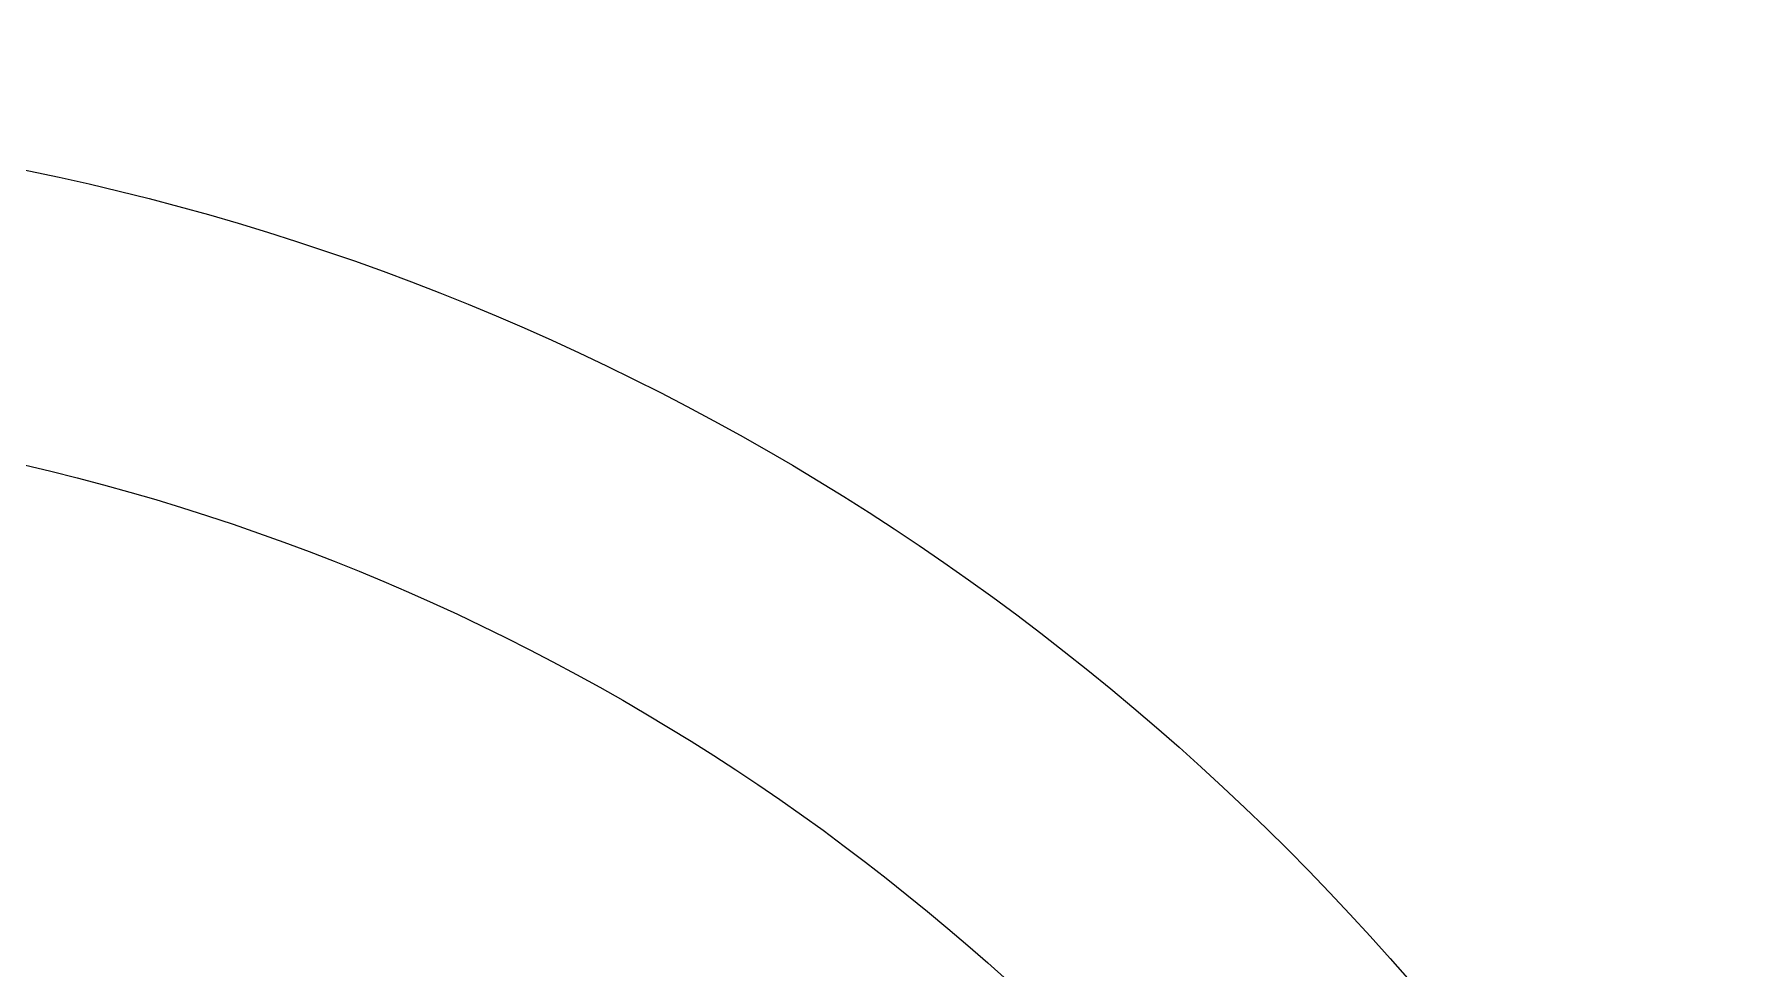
# Model space of a CAD drawing. Header units: metres. Extents: x -325 to 301, y -147 to 149.
# Drawn here: x 15.489 to 17.287, y 78.168 to 79.145 of the extents above; entities that cross this region are included whole.
import ezdxf

# ---------------------------------------------------------------- set-up
doc = ezdxf.new("R2010")
doc.units = ezdxf.units.M
doc.layers.add('-AUX-QAD', color=5, linetype='Continuous', plot=False)
doc.layers.add('-AUX_MON', color=3, linetype='Continuous', plot=False)

msp = doc.modelspace()

# ---------------------------------------------------------------- linework, layer by layer
at = {"layer": '-AUX-QAD'}
for radius in [4.423163336561861, 4.207516772289723]:
    msp.add_circle((16.89760635375546, 80.82832178061602), radius, dxfattribs=at)
at = {"layer": '-AUX_MON'}
for radius in [2.605396921805838, 2.303722373471873]:
    msp.add_circle((14.95766439187632, 76.45016396264691), radius, dxfattribs=at)

doc.saveas('drawing.dxf')
